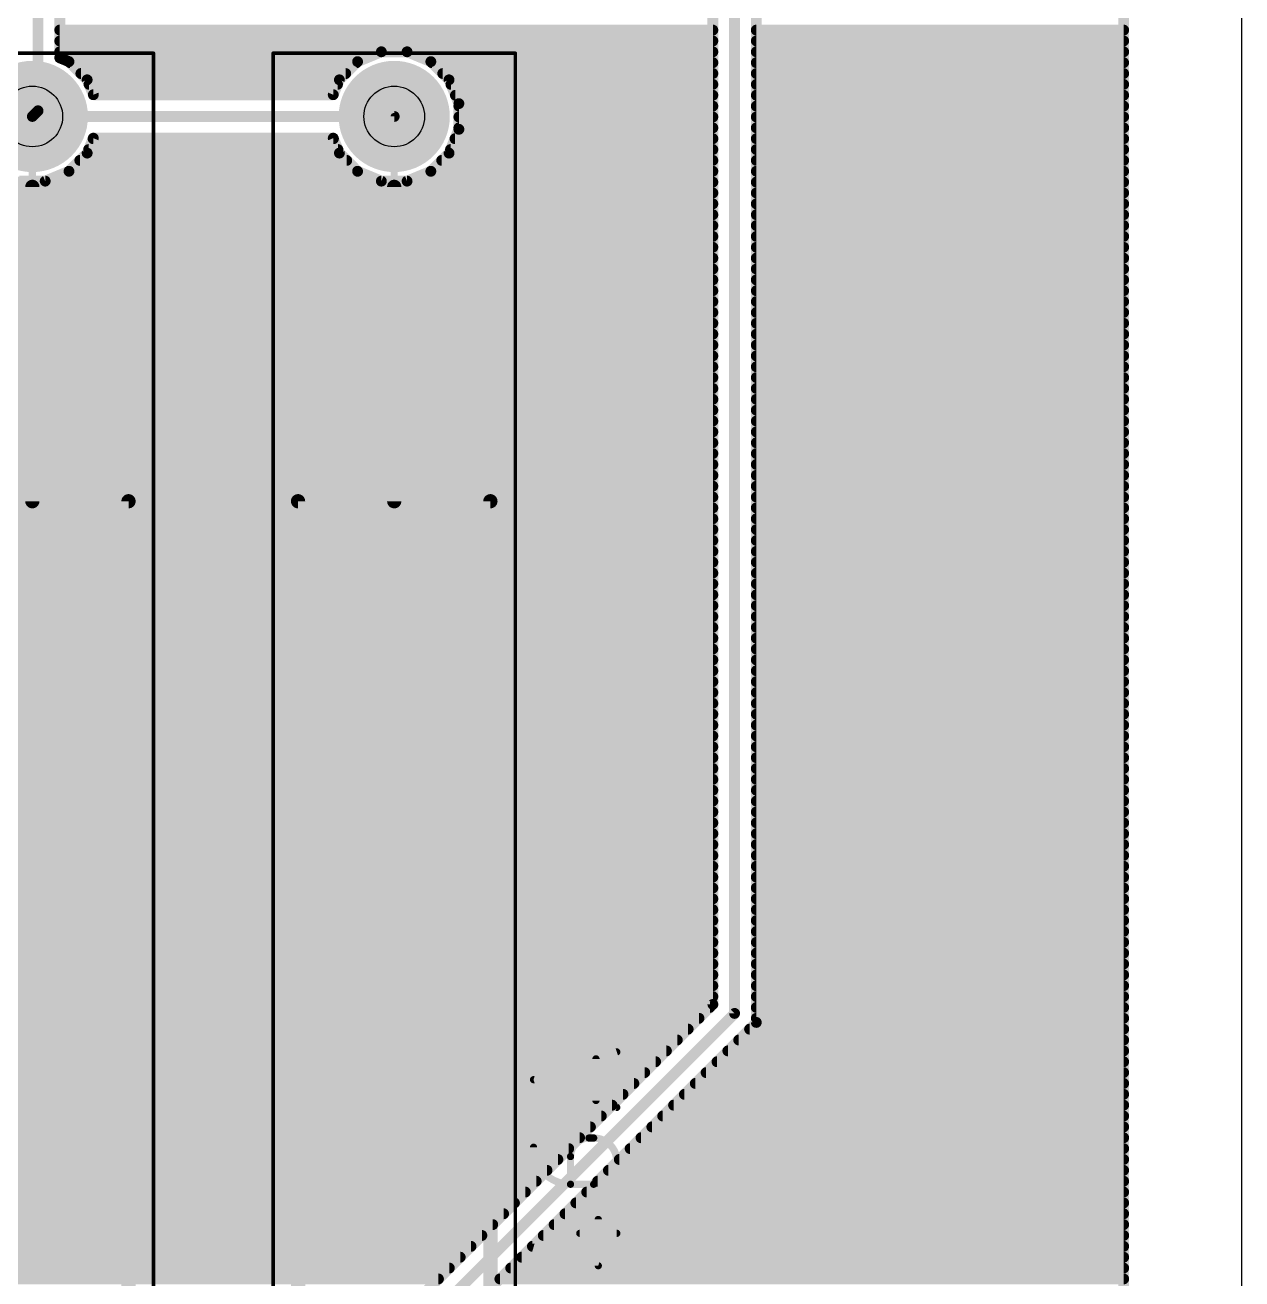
# Model space of a CAD drawing. Extents: x 0 to 28.9, y 0 to 57.1.
# Drawn here: x 11.8 to 28.88, y 17.53 to 35.12 of the extents above; entities that cross this region are included whole.
import ezdxf

# ---------------------------------------------------------------- set-up
doc = ezdxf.new("R2010")
doc.units = 0
for name, color, linetype in [('16', 132, 'CONTINUOUS'), ('17', 110, 'CONTINUOUS'), ('20', 31, 'CONTINUOUS'), ('21', 253, 'CONTINUOUS'), ('27', 253, 'CONTINUOUS'), ('29', 253, 'CONTINUOUS'), ('30', 253, 'CONTINUOUS'), ('44', 253, 'CONTINUOUS'), ('51', 253, 'CONTINUOUS')]:
    doc.layers.add(name, color=color, linetype=linetype)

# ---------------------------------------------------------------- blocks, each defined once
blk = doc.blocks.new('ROUNDP')
at = {"const_width": 0.5}
blk.add_lwpolyline([(0, -0.25, 1), (0, 0.25, 1), (0, -0.25)], format="xyb", dxfattribs=at)

msp = doc.modelspace()

# ---------------------------------------------------------------- linework, layer by layer
at = {"layer": '16', "const_width": 0.1524}
for points in [[(27.22, 55.8566), (27.22, 1.324)], [(11.98, 49.53), (11.98, 33.92)], [(12.2848, 34.663), (12.2848, 48.1099)], [(22.0628, 21.1257), (22.0628, 38.3403)], [(21.758, 38.214), (21.758, 21.252)], [(21.4532, 38.0877), (21.4532, 21.3783)], [(12.2848, 35.052), (21.4532, 35.052)], [(22.0628, 35.052), (27.22, 35.052)], [(12.2848, 34.8996), (21.4532, 34.8996)], [(22.0628, 34.8996), (27.22, 34.8996)], [(12.2848, 34.7472), (16.7985, 34.7472)], [(12.4141, 34.6094), (12.2848, 34.663)], [(12.6694, 34.3541), (12.4141, 34.6094)], [(12.4287, 34.5948), (16.4513, 34.5948)], [(16.4659, 34.6094), (16.2106, 34.3541)], [(16.7995, 34.7476), (16.4659, 34.6094)], [(17.1605, 34.7476), (16.7995, 34.7476)], [(17.4941, 34.6094), (17.1605, 34.7476)], [(17.1615, 34.7472), (21.4532, 34.7472)], [(17.7494, 34.3541), (17.4941, 34.6094)], [(17.5087, 34.5948), (21.4532, 34.5948)], [(22.0628, 34.7472), (27.22, 34.7472)], [(22.0628, 34.5948), (27.22, 34.5948)], [(12.5811, 34.4424), (16.2989, 34.4424)], [(17.6611, 34.4424), (21.4532, 34.4424)], [(22.0628, 34.4424), (27.22, 34.4424)], [(12.7561, 34.1448), (12.6694, 34.3541)], [(12.696, 34.29), (16.184, 34.29)], [(16.2106, 34.3541), (16.1239, 34.1448)], [(17.8876, 34.0205), (17.7494, 34.3541)], [(17.776, 34.29), (21.4532, 34.29)], [(22.0628, 34.29), (27.22, 34.29)], [(16.1239, 34.1448), (12.7561, 34.1448)], [(17.8391, 34.1376), (21.4532, 34.1376)], [(22.0628, 34.1376), (27.22, 34.1376)], [(11.98, 33.92), (11.9, 33.84)], [(17.8876, 33.6595), (17.8876, 34.0205)], [(17.8876, 33.9852), (21.4532, 33.9852)], [(22.0628, 33.9852), (27.22, 33.9852)], [(11.9, 33.84), (16.98, 33.84)], [(17.8876, 33.8328), (21.4532, 33.8328)], [(22.0628, 33.8328), (27.22, 33.8328)], [(12.6694, 33.3259), (12.7561, 33.5352)], [(12.7561, 33.5352), (16.1239, 33.5352)], [(16.1239, 33.5352), (16.2106, 33.3259)], [(17.7494, 33.3259), (17.8876, 33.6595)], [(17.8876, 33.6804), (21.4532, 33.6804)], [(22.0628, 33.6804), (27.22, 33.6804)], [(12.69, 33.3756), (16.19, 33.3756)], [(12.7531, 33.528), (16.1269, 33.528)], [(17.77, 33.3756), (21.4532, 33.3756)], [(17.8331, 33.528), (21.4532, 33.528)], [(22.0628, 33.528), (27.22, 33.528)], [(22.0628, 33.3756), (27.22, 33.3756)], [(12.4141, 33.0706), (12.6694, 33.3259)], [(12.5667, 33.2232), (16.3133, 33.2232)], [(16.2106, 33.3259), (16.4659, 33.0706)], [(17.4941, 33.0706), (17.7494, 33.3259)], [(17.6467, 33.2232), (21.4532, 33.2232)], [(22.0628, 33.2232), (27.22, 33.2232)], [(12.0805, 32.9324), (12.4141, 33.0706)], [(12.4143, 33.0708), (16.4657, 33.0708)], [(16.4659, 33.0706), (16.7995, 32.9324)], [(17.1605, 32.9324), (17.4941, 33.0706)], [(17.4943, 33.0708), (21.4532, 33.0708)], [(22.0628, 33.0708), (27.22, 33.0708)], [(8.89, 32.9184), (21.4532, 32.9184)], [(11.7195, 32.9324), (12.0805, 32.9324)], [(16.7995, 32.9324), (17.1605, 32.9324)], [(22.0628, 32.9184), (27.22, 32.9184)], [(8.7663, 32.766), (21.4532, 32.766)], [(22.0628, 32.766), (27.22, 32.766)], [(8.842, 32.6136), (21.4532, 32.6136)], [(22.0628, 32.6136), (27.22, 32.6136)], [(8.89, 32.4612), (21.4532, 32.4612)], [(8.89, 32.3088), (21.4532, 32.3088)], [(22.0628, 32.4612), (27.22, 32.4612)], [(22.0628, 32.3088), (27.22, 32.3088)], [(8.89, 32.1564), (21.4532, 32.1564)], [(22.0628, 32.1564), (27.22, 32.1564)], [(8.8533, 32.004), (21.4532, 32.004)], [(22.0628, 32.004), (27.22, 32.004)], [(1.27, 31.8516), (21.4532, 31.8516)], [(22.0628, 31.8516), (27.22, 31.8516)], [(1.27, 31.6992), (21.4532, 31.6992)], [(22.0628, 31.6992), (27.22, 31.6992)], [(1.27, 31.5468), (21.4532, 31.5468)], [(22.0628, 31.5468), (27.22, 31.5468)], [(1.27, 31.3944), (21.4532, 31.3944)], [(22.0628, 31.3944), (27.22, 31.3944)], [(1.27, 31.242), (21.4532, 31.242)], [(1.27, 31.0896), (21.4532, 31.0896)], [(22.0628, 31.242), (27.22, 31.242)], [(22.0628, 31.0896), (27.22, 31.0896)], [(1.27, 30.9372), (21.4532, 30.9372)], [(22.0628, 30.9372), (27.22, 30.9372)], [(1.27, 30.7848), (21.4532, 30.7848)], [(22.0628, 30.7848), (27.22, 30.7848)], [(1.27, 30.6324), (21.4532, 30.6324)], [(22.0628, 30.6324), (27.22, 30.6324)], [(1.27, 30.48), (21.4532, 30.48)], [(22.0628, 30.48), (27.22, 30.48)], [(1.27, 30.3276), (21.4532, 30.3276)], [(22.0628, 30.3276), (27.22, 30.3276)], [(1.27, 30.1752), (21.4532, 30.1752)], [(1.27, 30.0228), (21.4532, 30.0228)], [(22.0628, 30.1752), (27.22, 30.1752)], [(22.0628, 30.0228), (27.22, 30.0228)], [(1.27, 29.8704), (21.4532, 29.8704)], [(22.0628, 29.8704), (27.22, 29.8704)], [(1.27, 29.718), (21.4532, 29.718)], [(22.0628, 29.718), (27.22, 29.718)], [(1.27, 29.5656), (21.4532, 29.5656)], [(22.0628, 29.5656), (27.22, 29.5656)], [(1.27, 29.4132), (21.4532, 29.4132)], [(22.0628, 29.4132), (27.22, 29.4132)], [(1.27, 29.2608), (21.4532, 29.2608)], [(22.0628, 29.2608), (27.22, 29.2608)], [(1.27, 29.1084), (21.4532, 29.1084)], [(22.0628, 29.1084), (27.22, 29.1084)], [(1.27, 28.956), (21.4532, 28.956)], [(1.27, 28.8036), (21.4532, 28.8036)], [(22.0628, 28.956), (27.22, 28.956)], [(22.0628, 28.8036), (27.22, 28.8036)], [(1.27, 28.6512), (21.4532, 28.6512)], [(22.0628, 28.6512), (27.22, 28.6512)], [(1.27, 28.4988), (21.4532, 28.4988)], [(22.0628, 28.4988), (27.22, 28.4988)], [(1.27, 28.3464), (21.4532, 28.3464)], [(22.0628, 28.3464), (27.22, 28.3464)], [(1.27, 28.194), (21.4532, 28.194)], [(22.0628, 28.194), (27.22, 28.194)], [(1.27, 28.0416), (21.4532, 28.0416)], [(22.0628, 28.0416), (27.22, 28.0416)], [(1.27, 27.8892), (21.4532, 27.8892)], [(1.27, 27.7368), (21.4532, 27.7368)], [(22.0628, 27.8892), (27.22, 27.8892)], [(22.0628, 27.7368), (27.22, 27.7368)], [(1.27, 27.5844), (21.4532, 27.5844)], [(22.0628, 27.5844), (27.22, 27.5844)], [(1.27, 27.432), (21.4532, 27.432)], [(22.0628, 27.432), (27.22, 27.432)], [(1.27, 27.2796), (21.4532, 27.2796)], [(22.0628, 27.2796), (27.22, 27.2796)], [(1.27, 27.1272), (21.4532, 27.1272)], [(22.0628, 27.1272), (27.22, 27.1272)], [(1.27, 26.9748), (21.4532, 26.9748)], [(22.0628, 26.9748), (27.22, 26.9748)], [(1.27, 26.8224), (21.4532, 26.8224)], [(22.0628, 26.8224), (27.22, 26.8224)], [(1.27, 26.67), (21.4532, 26.67)], [(1.27, 26.5176), (21.4532, 26.5176)], [(22.0628, 26.67), (27.22, 26.67)], [(22.0628, 26.5176), (27.22, 26.5176)], [(1.27, 26.3652), (21.4532, 26.3652)], [(22.0628, 26.3652), (27.22, 26.3652)], [(1.27, 26.2128), (21.4532, 26.2128)], [(22.0628, 26.2128), (27.22, 26.2128)], [(1.27, 26.0604), (21.4532, 26.0604)], [(22.0628, 26.0604), (27.22, 26.0604)], [(1.27, 25.908), (21.4532, 25.908)], [(22.0628, 25.908), (27.22, 25.908)], [(1.27, 25.7556), (21.4532, 25.7556)], [(22.0628, 25.7556), (27.22, 25.7556)], [(1.27, 25.6032), (21.4532, 25.6032)], [(1.27, 25.4508), (21.4532, 25.4508)], [(22.0628, 25.6032), (27.22, 25.6032)], [(22.0628, 25.4508), (27.22, 25.4508)], [(1.27, 25.2984), (21.4532, 25.2984)], [(22.0628, 25.2984), (27.22, 25.2984)], [(1.27, 25.146), (21.4532, 25.146)], [(22.0628, 25.146), (27.22, 25.146)], [(1.27, 24.9936), (21.4532, 24.9936)], [(22.0628, 24.9936), (27.22, 24.9936)], [(1.27, 24.8412), (21.4532, 24.8412)], [(22.0628, 24.8412), (27.22, 24.8412)], [(1.27, 24.6888), (21.4532, 24.6888)], [(22.0628, 24.6888), (27.22, 24.6888)], [(1.27, 24.5364), (21.4532, 24.5364)], [(1.27, 24.384), (21.4532, 24.384)], [(22.0628, 24.5364), (27.22, 24.5364)], [(22.0628, 24.384), (27.22, 24.384)], [(1.27, 24.2316), (21.4532, 24.2316)], [(22.0628, 24.2316), (27.22, 24.2316)], [(1.27, 24.0792), (21.4532, 24.0792)], [(22.0628, 24.0792), (27.22, 24.0792)], [(1.27, 23.9268), (21.4532, 23.9268)], [(22.0628, 23.9268), (27.22, 23.9268)], [(1.27, 23.7744), (21.4532, 23.7744)], [(22.0628, 23.7744), (27.22, 23.7744)], [(1.27, 23.622), (21.4532, 23.622)], [(22.0628, 23.622), (27.22, 23.622)], [(1.27, 23.4696), (21.4532, 23.4696)], [(22.0628, 23.4696), (27.22, 23.4696)], [(1.27, 23.3172), (21.4532, 23.3172)], [(1.27, 23.1648), (21.4532, 23.1648)], [(22.0628, 23.3172), (27.22, 23.3172)], [(22.0628, 23.1648), (27.22, 23.1648)], [(1.27, 23.0124), (21.4532, 23.0124)], [(22.0628, 23.0124), (27.22, 23.0124)], [(1.27, 22.86), (21.4532, 22.86)], [(22.0628, 22.86), (27.22, 22.86)], [(1.27, 22.7076), (21.4532, 22.7076)], [(22.0628, 22.7076), (27.22, 22.7076)], [(1.27, 22.5552), (21.4532, 22.5552)], [(22.0628, 22.5552), (27.22, 22.5552)], [(1.27, 22.4028), (21.4532, 22.4028)], [(22.0628, 22.4028), (27.22, 22.4028)], [(1.27, 22.2504), (21.4532, 22.2504)], [(1.27, 22.098), (21.4532, 22.098)], [(22.0628, 22.2504), (27.22, 22.2504)], [(22.0628, 22.098), (27.22, 22.098)], [(1.27, 21.9456), (21.4532, 21.9456)], [(22.0628, 21.9456), (27.22, 21.9456)], [(1.27, 21.7932), (21.4532, 21.7932)], [(22.0628, 21.7932), (27.22, 21.7932)], [(1.27, 21.6408), (21.4532, 21.6408)], [(22.0628, 21.6408), (27.22, 21.6408)], [(1.27, 21.4884), (21.4532, 21.4884)], [(22.0628, 21.4884), (27.22, 21.4884)], [(1.27, 21.336), (21.4109, 21.336)], [(21.4532, 21.3783), (14.4597, 14.3848)], [(21.758, 21.252), (14.586, 14.08)], [(22.0628, 21.336), (27.22, 21.336)], [(1.27, 21.1836), (21.2585, 21.1836)], [(14.8908, 13.9537), (22.0628, 21.1257)], [(22.0628, 21.1836), (27.22, 21.1836)], [(1.27, 21.0312), (21.1061, 21.0312)], [(1.27, 20.8788), (20.9537, 20.8788)], [(21.8159, 20.8788), (27.22, 20.8788)], [(21.9683, 21.0312), (27.22, 21.0312)], [(1.27, 20.7264), (20.8013, 20.7264)], [(21.6635, 20.7264), (27.22, 20.7264)], [(1.27, 20.574), (20.6489, 20.574)], [(21.5111, 20.574), (27.22, 20.574)], [(1.27, 20.4216), (20.4966, 20.4216)], [(21.3587, 20.4216), (27.22, 20.4216)], [(1.27, 20.2692), (20.3442, 20.2692)], [(21.2063, 20.2692), (27.22, 20.2692)], [(1.27, 20.1168), (20.1918, 20.1168)], [(21.0539, 20.1168), (27.22, 20.1168)], [(1.27, 19.9644), (20.0394, 19.9644)], [(1.27, 19.812), (19.887, 19.812)], [(20.7491, 19.812), (27.22, 19.812)], [(20.9015, 19.9644), (27.22, 19.9644)], [(1.27, 19.6596), (19.7346, 19.6596)], [(20.5967, 19.6596), (27.22, 19.6596)], [(1.27, 19.5072), (19.5822, 19.5072)], [(20.4443, 19.5072), (27.22, 19.5072)], [(1.27, 19.3548), (19.4298, 19.3548)], [(20.2919, 19.3548), (27.22, 19.3548)], [(1.27, 19.2024), (19.2774, 19.2024)], [(20.1395, 19.2024), (27.22, 19.2024)], [(1.27, 19.05), (19.125, 19.05)], [(19.987, 19.05), (27.22, 19.05)], [(1.27, 18.8976), (18.9726, 18.8976)], [(19.8346, 18.8976), (27.22, 18.8976)], [(1.27, 18.7452), (18.8202, 18.7452)], [(1.27, 18.5928), (18.6678, 18.5928)], [(19.5298, 18.5928), (27.22, 18.5928)], [(19.6822, 18.7452), (27.22, 18.7452)], [(1.27, 18.4404), (18.5154, 18.4404)], [(19.3774, 18.4404), (27.22, 18.4404)], [(1.27, 18.288), (18.363, 18.288)], [(19.225, 18.288), (27.22, 18.288)], [(1.27, 18.1356), (18.2106, 18.1356)], [(19.0726, 18.1356), (27.22, 18.1356)], [(1.27, 17.9832), (18.0582, 17.9832)], [(18.9202, 17.9832), (27.22, 17.9832)], [(1.27, 17.8308), (17.9058, 17.8308)], [(18.7678, 17.8308), (27.22, 17.8308)], [(1.27, 17.6784), (17.7534, 17.6784)], [(1.27, 17.526), (17.601, 17.526)], [(18.4631, 17.526), (27.22, 17.526)], [(18.6154, 17.6784), (27.22, 17.6784)]]:
    msp.add_lwpolyline(points, dxfattribs=at)
at = {"layer": '16', "const_width": 0.0762}
for points in [[(12.2848, 35.0901, 1), (12.2848, 35.0139)], [(21.4532, 35.0139, 1), (21.4532, 35.0901)], [(22.0628, 35.0901, 1), (22.0628, 35.0139)], [(27.22, 35.0139, 1), (27.22, 35.0901)], [(12.2848, 34.9377, 1), (12.2848, 34.8615)], [(21.4532, 34.8615, 1), (21.4532, 34.9377)], [(22.0628, 34.9377, 1), (22.0628, 34.8615)], [(27.22, 34.8615, 1), (27.22, 34.9377)], [(12.2848, 34.7853, 1), (12.2848, 34.7091)], [(12.2994, 34.6982, 1), (12.2702, 34.6278)], [(12.2467, 34.663, 1), (12.3229, 34.663)], [(12.4411, 34.6364, 1), (12.3872, 34.5825)], [(12.4287, 34.6329, 1), (12.4287, 34.5567)], [(12.3995, 34.5742, 1), (12.4287, 34.6446)], [(16.4513, 34.6446, 1), (16.4805, 34.5742)], [(16.4928, 34.5825, 1), (16.4389, 34.6364)], [(16.4513, 34.5567, 1), (16.4513, 34.6329)], [(16.7995, 34.7857, 1), (16.7995, 34.7095)], [(16.814, 34.7124, 1), (16.7849, 34.7828)], [(16.7985, 34.7091, 1), (16.7985, 34.7853)], [(17.1751, 34.7828, 1), (17.146, 34.7124)], [(17.1615, 34.7853, 1), (17.1615, 34.7091)], [(17.1605, 34.7095, 1), (17.1605, 34.7857)], [(17.5211, 34.6364, 1), (17.4672, 34.5825)], [(17.5087, 34.6329, 1), (17.5087, 34.5567)], [(17.4795, 34.5742, 1), (17.5087, 34.6446)], [(21.4532, 34.7091, 1), (21.4532, 34.7853)], [(21.4532, 34.5567, 1), (21.4532, 34.6329)], [(22.0628, 34.7853, 1), (22.0628, 34.7091)], [(22.0628, 34.6329, 1), (22.0628, 34.5567)], [(27.22, 34.7091, 1), (27.22, 34.7853)], [(27.22, 34.5567, 1), (27.22, 34.6329)], [(12.5811, 34.4805, 1), (12.5811, 34.4043)], [(16.2989, 34.4043, 1), (16.2989, 34.4805)], [(17.6611, 34.4805, 1), (17.6611, 34.4043)], [(21.4532, 34.4043, 1), (21.4532, 34.4805)], [(22.0628, 34.4805, 1), (22.0628, 34.4043)], [(27.22, 34.4043, 1), (27.22, 34.4805)], [(12.7046, 34.3687, 1), (12.6342, 34.3395)], [(12.6425, 34.3272, 1), (12.6964, 34.3811)], [(12.696, 34.3281, 1), (12.696, 34.2519)], [(16.1836, 34.3811, 1), (16.2375, 34.3272)], [(16.2458, 34.3395, 1), (16.1754, 34.3687)], [(16.184, 34.2519, 1), (16.184, 34.3281)], [(17.7846, 34.3687, 1), (17.7142, 34.3395)], [(17.7225, 34.3272, 1), (17.7764, 34.3811)], [(17.776, 34.3281, 1), (17.776, 34.2519)], [(21.4532, 34.2519, 1), (21.4532, 34.3281)], [(22.0628, 34.3281, 1), (22.0628, 34.2519)], [(27.22, 34.2519, 1), (27.22, 34.3281)], [(12.7561, 34.1829, 1), (12.7561, 34.1067)], [(12.7209, 34.1302, 1), (12.7913, 34.1594)], [(16.0887, 34.1594, 1), (16.1591, 34.1302)], [(16.1239, 34.1067, 1), (16.1239, 34.1829)], [(17.8391, 34.1757, 1), (17.8391, 34.0995)], [(21.4532, 34.0995, 1), (21.4532, 34.1757)], [(22.0628, 34.1757, 1), (22.0628, 34.0995)], [(27.22, 34.0995, 1), (27.22, 34.1757)], [(12.0069, 33.8931, 1), (11.9531, 33.9469)], [(17.9257, 34.0205, 1), (17.8495, 34.0205)], [(17.8876, 34.0233, 1), (17.8876, 33.9471)], [(17.8524, 34.006, 1), (17.9228, 34.0351)], [(21.4532, 33.9471, 1), (21.4532, 34.0233)], [(22.0628, 34.0233, 1), (22.0628, 33.9471)], [(27.22, 33.9471, 1), (27.22, 34.0233)], [(11.9, 33.8781, 1), (11.9, 33.8019)], [(11.8731, 33.8669, 1), (11.9269, 33.8131)], [(11.9419, 33.92, 1), (12.0181, 33.92)], [(16.98, 33.8019, 1), (16.98, 33.8781)], [(17.8876, 33.8709, 1), (17.8876, 33.7947)], [(21.4532, 33.7947, 1), (21.4532, 33.8709)], [(22.0628, 33.8709, 1), (22.0628, 33.7947)], [(27.22, 33.7947, 1), (27.22, 33.8709)], [(12.7561, 33.5733, 1), (12.7561, 33.4971)], [(12.7913, 33.5206, 1), (12.7209, 33.5498)], [(16.1591, 33.5498, 1), (16.0887, 33.5206)], [(16.1239, 33.4971, 1), (16.1239, 33.5733)], [(17.8876, 33.7185, 1), (17.8876, 33.6423)], [(17.8495, 33.6595, 1), (17.9257, 33.6595)], [(17.9228, 33.6449, 1), (17.8524, 33.674)], [(21.4532, 33.6423, 1), (21.4532, 33.7185)], [(22.0628, 33.7185, 1), (22.0628, 33.6423)], [(27.22, 33.6423, 1), (27.22, 33.7185)], [(12.69, 33.4137, 1), (12.69, 33.3375)], [(12.7531, 33.5661, 1), (12.7531, 33.4899)], [(16.1269, 33.4899, 1), (16.1269, 33.5661)], [(16.19, 33.3375, 1), (16.19, 33.4137)], [(17.77, 33.4137, 1), (17.77, 33.3375)], [(17.8331, 33.5661, 1), (17.8331, 33.4899)], [(21.4532, 33.4899, 1), (21.4532, 33.5661)], [(21.4532, 33.3375, 1), (21.4532, 33.4137)], [(22.0628, 33.5661, 1), (22.0628, 33.4899)], [(22.0628, 33.4137, 1), (22.0628, 33.3375)], [(27.22, 33.4899, 1), (27.22, 33.5661)], [(27.22, 33.3375, 1), (27.22, 33.4137)], [(12.5667, 33.2613, 1), (12.5667, 33.1851)], [(12.6342, 33.3405, 1), (12.7046, 33.3113)], [(12.6964, 33.2989, 1), (12.6425, 33.3528)], [(16.2375, 33.3528, 1), (16.1836, 33.2989)], [(16.1754, 33.3113, 1), (16.2458, 33.3405)], [(16.3133, 33.1851, 1), (16.3133, 33.2613)], [(17.6467, 33.2613, 1), (17.6467, 33.1851)], [(17.7142, 33.3405, 1), (17.7846, 33.3113)], [(17.7764, 33.2989, 1), (17.7225, 33.3528)], [(21.4532, 33.1851, 1), (21.4532, 33.2613)], [(22.0628, 33.2613, 1), (22.0628, 33.1851)], [(27.22, 33.1851, 1), (27.22, 33.2613)], [(12.3872, 33.0975, 1), (12.4411, 33.0436)], [(12.4143, 33.1089, 1), (12.4143, 33.0327)], [(12.4287, 33.0354, 1), (12.3995, 33.1058)], [(16.4805, 33.1058, 1), (16.4513, 33.0354)], [(16.4389, 33.0436, 1), (16.4928, 33.0975)], [(16.4657, 33.0327, 1), (16.4657, 33.1089)], [(17.4672, 33.0975, 1), (17.5211, 33.0436)], [(17.4943, 33.1089, 1), (17.4943, 33.0327)], [(17.5087, 33.0354, 1), (17.4795, 33.1058)], [(21.4532, 33.0327, 1), (21.4532, 33.1089)], [(22.0628, 33.1089, 1), (22.0628, 33.0327)], [(27.22, 33.0327, 1), (27.22, 33.1089)], [(12.066, 32.9676, 1), (12.0951, 32.8972)], [(12.0805, 32.8943, 1), (12.0805, 32.9705)], [(16.7995, 32.9705, 1), (16.7995, 32.8943)], [(16.7849, 32.8972, 1), (16.814, 32.9676)], [(17.146, 32.9676, 1), (17.1751, 32.8972)], [(17.1605, 32.8943, 1), (17.1605, 32.9705)], [(21.4532, 32.8803, 1), (21.4532, 32.9565)], [(22.0628, 32.9565, 1), (22.0628, 32.8803)], [(27.22, 32.8803, 1), (27.22, 32.9565)], [(21.4532, 32.7279, 1), (21.4532, 32.8041)], [(22.0628, 32.8041, 1), (22.0628, 32.7279)], [(27.22, 32.7279, 1), (27.22, 32.8041)], [(21.4532, 32.5755, 1), (21.4532, 32.6517)], [(22.0628, 32.6517, 1), (22.0628, 32.5755)], [(27.22, 32.5755, 1), (27.22, 32.6517)], [(21.4532, 32.4231, 1), (21.4532, 32.4993)], [(21.4532, 32.2707, 1), (21.4532, 32.3469)], [(22.0628, 32.4993, 1), (22.0628, 32.4231)], [(22.0628, 32.3469, 1), (22.0628, 32.2707)], [(27.22, 32.4231, 1), (27.22, 32.4993)], [(27.22, 32.2707, 1), (27.22, 32.3469)], [(21.4532, 32.1183, 1), (21.4532, 32.1945)], [(22.0628, 32.1945, 1), (22.0628, 32.1183)], [(27.22, 32.1183, 1), (27.22, 32.1945)], [(21.4532, 31.9659, 1), (21.4532, 32.0421)], [(22.0628, 32.0421, 1), (22.0628, 31.9659)], [(27.22, 31.9659, 1), (27.22, 32.0421)], [(21.4532, 31.8135, 1), (21.4532, 31.8897)], [(22.0628, 31.8897, 1), (22.0628, 31.8135)], [(27.22, 31.8135, 1), (27.22, 31.8897)], [(21.4532, 31.6611, 1), (21.4532, 31.7373)], [(22.0628, 31.7373, 1), (22.0628, 31.6611)], [(27.22, 31.6611, 1), (27.22, 31.7373)], [(21.4532, 31.5087, 1), (21.4532, 31.5849)], [(22.0628, 31.5849, 1), (22.0628, 31.5087)], [(27.22, 31.5087, 1), (27.22, 31.5849)], [(21.4532, 31.3563, 1), (21.4532, 31.4325)], [(22.0628, 31.4325, 1), (22.0628, 31.3563)], [(27.22, 31.3563, 1), (27.22, 31.4325)], [(21.4532, 31.2039, 1), (21.4532, 31.2801)], [(21.4532, 31.0515, 1), (21.4532, 31.1277)], [(22.0628, 31.2801, 1), (22.0628, 31.2039)], [(22.0628, 31.1277, 1), (22.0628, 31.0515)], [(27.22, 31.2039, 1), (27.22, 31.2801)], [(27.22, 31.0515, 1), (27.22, 31.1277)], [(21.4532, 30.8991, 1), (21.4532, 30.9753)], [(22.0628, 30.9753, 1), (22.0628, 30.8991)], [(27.22, 30.8991, 1), (27.22, 30.9753)], [(21.4532, 30.7467, 1), (21.4532, 30.8229)], [(22.0628, 30.8229, 1), (22.0628, 30.7467)], [(27.22, 30.7467, 1), (27.22, 30.8229)], [(21.4532, 30.5943, 1), (21.4532, 30.6705)], [(22.0628, 30.6705, 1), (22.0628, 30.5943)], [(27.22, 30.5943, 1), (27.22, 30.6705)], [(21.4532, 30.4419, 1), (21.4532, 30.5181)], [(22.0628, 30.5181, 1), (22.0628, 30.4419)], [(27.22, 30.4419, 1), (27.22, 30.5181)], [(21.4532, 30.2895, 1), (21.4532, 30.3657)], [(22.0628, 30.3657, 1), (22.0628, 30.2895)], [(27.22, 30.2895, 1), (27.22, 30.3657)], [(21.4532, 30.1371, 1), (21.4532, 30.2133)], [(21.4532, 29.9847, 1), (21.4532, 30.0609)], [(22.0628, 30.2133, 1), (22.0628, 30.1371)], [(22.0628, 30.0609, 1), (22.0628, 29.9847)], [(27.22, 30.1371, 1), (27.22, 30.2133)], [(27.22, 29.9847, 1), (27.22, 30.0609)], [(21.4532, 29.8323, 1), (21.4532, 29.9085)], [(22.0628, 29.9085, 1), (22.0628, 29.8323)], [(27.22, 29.8323, 1), (27.22, 29.9085)], [(21.4532, 29.6799, 1), (21.4532, 29.7561)], [(22.0628, 29.7561, 1), (22.0628, 29.6799)], [(27.22, 29.6799, 1), (27.22, 29.7561)], [(21.4532, 29.5275, 1), (21.4532, 29.6037)], [(22.0628, 29.6037, 1), (22.0628, 29.5275)], [(27.22, 29.5275, 1), (27.22, 29.6037)], [(21.4532, 29.3751, 1), (21.4532, 29.4513)], [(22.0628, 29.4513, 1), (22.0628, 29.3751)], [(27.22, 29.3751, 1), (27.22, 29.4513)], [(21.4532, 29.2227, 1), (21.4532, 29.2989)], [(22.0628, 29.2989, 1), (22.0628, 29.2227)], [(27.22, 29.2227, 1), (27.22, 29.2989)], [(21.4532, 29.0703, 1), (21.4532, 29.1465)], [(22.0628, 29.1465, 1), (22.0628, 29.0703)], [(27.22, 29.0703, 1), (27.22, 29.1465)], [(21.4532, 28.9179, 1), (21.4532, 28.9941)], [(21.4532, 28.7655, 1), (21.4532, 28.8417)], [(22.0628, 28.9941, 1), (22.0628, 28.9179)], [(22.0628, 28.8417, 1), (22.0628, 28.7655)], [(27.22, 28.9179, 1), (27.22, 28.9941)], [(27.22, 28.7655, 1), (27.22, 28.8417)], [(21.4532, 28.6131, 1), (21.4532, 28.6893)], [(22.0628, 28.6893, 1), (22.0628, 28.6131)], [(27.22, 28.6131, 1), (27.22, 28.6893)], [(21.4532, 28.4607, 1), (21.4532, 28.5369)], [(22.0628, 28.5369, 1), (22.0628, 28.4607)], [(27.22, 28.4607, 1), (27.22, 28.5369)], [(21.4532, 28.3083, 1), (21.4532, 28.3845)], [(22.0628, 28.3845, 1), (22.0628, 28.3083)], [(27.22, 28.3083, 1), (27.22, 28.3845)], [(21.4532, 28.1559, 1), (21.4532, 28.2321)], [(22.0628, 28.2321, 1), (22.0628, 28.1559)], [(27.22, 28.1559, 1), (27.22, 28.2321)], [(21.4532, 28.0035, 1), (21.4532, 28.0797)], [(22.0628, 28.0797, 1), (22.0628, 28.0035)], [(27.22, 28.0035, 1), (27.22, 28.0797)], [(21.4532, 27.8511, 1), (21.4532, 27.9273)], [(21.4532, 27.6987, 1), (21.4532, 27.7749)], [(22.0628, 27.9273, 1), (22.0628, 27.8511)], [(22.0628, 27.7749, 1), (22.0628, 27.6987)], [(27.22, 27.8511, 1), (27.22, 27.9273)], [(27.22, 27.6987, 1), (27.22, 27.7749)], [(21.4532, 27.5463, 1), (21.4532, 27.6225)], [(22.0628, 27.6225, 1), (22.0628, 27.5463)], [(27.22, 27.5463, 1), (27.22, 27.6225)], [(21.4532, 27.3939, 1), (21.4532, 27.4701)], [(22.0628, 27.4701, 1), (22.0628, 27.3939)], [(27.22, 27.3939, 1), (27.22, 27.4701)], [(21.4532, 27.2415, 1), (21.4532, 27.3177)], [(22.0628, 27.3177, 1), (22.0628, 27.2415)], [(27.22, 27.2415, 1), (27.22, 27.3177)], [(21.4532, 27.0891, 1), (21.4532, 27.1653)], [(22.0628, 27.1653, 1), (22.0628, 27.0891)], [(27.22, 27.0891, 1), (27.22, 27.1653)], [(21.4532, 26.9367, 1), (21.4532, 27.0129)], [(22.0628, 27.0129, 1), (22.0628, 26.9367)], [(27.22, 26.9367, 1), (27.22, 27.0129)], [(21.4532, 26.7843, 1), (21.4532, 26.8605)], [(22.0628, 26.8605, 1), (22.0628, 26.7843)], [(27.22, 26.7843, 1), (27.22, 26.8605)], [(21.4532, 26.6319, 1), (21.4532, 26.7081)], [(21.4532, 26.4795, 1), (21.4532, 26.5557)], [(22.0628, 26.7081, 1), (22.0628, 26.6319)], [(22.0628, 26.5557, 1), (22.0628, 26.4795)], [(27.22, 26.6319, 1), (27.22, 26.7081)], [(27.22, 26.4795, 1), (27.22, 26.5557)], [(21.4532, 26.3271, 1), (21.4532, 26.4033)], [(22.0628, 26.4033, 1), (22.0628, 26.3271)], [(27.22, 26.3271, 1), (27.22, 26.4033)], [(21.4532, 26.1747, 1), (21.4532, 26.2509)], [(22.0628, 26.2509, 1), (22.0628, 26.1747)], [(27.22, 26.1747, 1), (27.22, 26.2509)], [(21.4532, 26.0223, 1), (21.4532, 26.0985)], [(22.0628, 26.0985, 1), (22.0628, 26.0223)], [(27.22, 26.0223, 1), (27.22, 26.0985)], [(21.4532, 25.8699, 1), (21.4532, 25.9461)], [(22.0628, 25.9461, 1), (22.0628, 25.8699)], [(27.22, 25.8699, 1), (27.22, 25.9461)], [(21.4532, 25.7175, 1), (21.4532, 25.7937)], [(22.0628, 25.7937, 1), (22.0628, 25.7175)], [(27.22, 25.7175, 1), (27.22, 25.7937)], [(21.4532, 25.5651, 1), (21.4532, 25.6413)], [(21.4532, 25.4127, 1), (21.4532, 25.4889)], [(22.0628, 25.6413, 1), (22.0628, 25.5651)], [(22.0628, 25.4889, 1), (22.0628, 25.4127)], [(27.22, 25.5651, 1), (27.22, 25.6413)], [(27.22, 25.4127, 1), (27.22, 25.4889)], [(21.4532, 25.2603, 1), (21.4532, 25.3365)], [(22.0628, 25.3365, 1), (22.0628, 25.2603)], [(27.22, 25.2603, 1), (27.22, 25.3365)], [(21.4532, 25.1079, 1), (21.4532, 25.1841)], [(22.0628, 25.1841, 1), (22.0628, 25.1079)], [(27.22, 25.1079, 1), (27.22, 25.1841)], [(21.4532, 24.9555, 1), (21.4532, 25.0317)], [(22.0628, 25.0317, 1), (22.0628, 24.9555)], [(27.22, 24.9555, 1), (27.22, 25.0317)], [(21.4532, 24.8031, 1), (21.4532, 24.8793)], [(22.0628, 24.8793, 1), (22.0628, 24.8031)], [(27.22, 24.8031, 1), (27.22, 24.8793)], [(21.4532, 24.6507, 1), (21.4532, 24.7269)], [(22.0628, 24.7269, 1), (22.0628, 24.6507)], [(27.22, 24.6507, 1), (27.22, 24.7269)], [(21.4532, 24.4983, 1), (21.4532, 24.5745)], [(21.4532, 24.3459, 1), (21.4532, 24.4221)], [(22.0628, 24.5745, 1), (22.0628, 24.4983)], [(22.0628, 24.4221, 1), (22.0628, 24.3459)], [(27.22, 24.4983, 1), (27.22, 24.5745)], [(27.22, 24.3459, 1), (27.22, 24.4221)], [(21.4532, 24.1935, 1), (21.4532, 24.2697)], [(22.0628, 24.2697, 1), (22.0628, 24.1935)], [(27.22, 24.1935, 1), (27.22, 24.2697)], [(21.4532, 24.0411, 1), (21.4532, 24.1173)], [(22.0628, 24.1173, 1), (22.0628, 24.0411)], [(27.22, 24.0411, 1), (27.22, 24.1173)], [(21.4532, 23.8887, 1), (21.4532, 23.9649)], [(22.0628, 23.9649, 1), (22.0628, 23.8887)], [(27.22, 23.8887, 1), (27.22, 23.9649)], [(21.4532, 23.7363, 1), (21.4532, 23.8125)], [(22.0628, 23.8125, 1), (22.0628, 23.7363)], [(27.22, 23.7363, 1), (27.22, 23.8125)], [(21.4532, 23.5839, 1), (21.4532, 23.6601)], [(22.0628, 23.6601, 1), (22.0628, 23.5839)], [(27.22, 23.5839, 1), (27.22, 23.6601)], [(21.4532, 23.4315, 1), (21.4532, 23.5077)], [(22.0628, 23.5077, 1), (22.0628, 23.4315)], [(27.22, 23.4315, 1), (27.22, 23.5077)], [(21.4532, 23.2791, 1), (21.4532, 23.3553)], [(21.4532, 23.1267, 1), (21.4532, 23.2029)], [(22.0628, 23.3553, 1), (22.0628, 23.2791)], [(22.0628, 23.2029, 1), (22.0628, 23.1267)], [(27.22, 23.2791, 1), (27.22, 23.3553)], [(27.22, 23.1267, 1), (27.22, 23.2029)], [(21.4532, 22.9743, 1), (21.4532, 23.0505)], [(22.0628, 23.0505, 1), (22.0628, 22.9743)], [(27.22, 22.9743, 1), (27.22, 23.0505)], [(21.4532, 22.8219, 1), (21.4532, 22.8981)], [(22.0628, 22.8981, 1), (22.0628, 22.8219)], [(27.22, 22.8219, 1), (27.22, 22.8981)], [(21.4532, 22.6695, 1), (21.4532, 22.7457)], [(22.0628, 22.7457, 1), (22.0628, 22.6695)], [(27.22, 22.6695, 1), (27.22, 22.7457)], [(21.4532, 22.5171, 1), (21.4532, 22.5933)], [(22.0628, 22.5933, 1), (22.0628, 22.5171)], [(27.22, 22.5171, 1), (27.22, 22.5933)], [(21.4532, 22.3647, 1), (21.4532, 22.4409)], [(22.0628, 22.4409, 1), (22.0628, 22.3647)], [(27.22, 22.3647, 1), (27.22, 22.4409)], [(21.4532, 22.2123, 1), (21.4532, 22.2885)], [(21.4532, 22.0599, 1), (21.4532, 22.1361)], [(22.0628, 22.2885, 1), (22.0628, 22.2123)], [(22.0628, 22.1361, 1), (22.0628, 22.0599)], [(27.22, 22.2123, 1), (27.22, 22.2885)], [(27.22, 22.0599, 1), (27.22, 22.1361)], [(21.4532, 21.9075, 1), (21.4532, 21.9837)], [(22.0628, 21.9837, 1), (22.0628, 21.9075)], [(27.22, 21.9075, 1), (27.22, 21.9837)], [(21.4532, 21.7551, 1), (21.4532, 21.8313)], [(22.0628, 21.8313, 1), (22.0628, 21.7551)], [(27.22, 21.7551, 1), (27.22, 21.8313)], [(21.4532, 21.6027, 1), (21.4532, 21.6789)], [(22.0628, 21.6789, 1), (22.0628, 21.6027)], [(27.22, 21.6027, 1), (27.22, 21.6789)], [(21.4532, 21.4503, 1), (21.4532, 21.5265)], [(22.0628, 21.5265, 1), (22.0628, 21.4503)], [(27.22, 21.4503, 1), (27.22, 21.5265)], [(21.4109, 21.2979, 1), (21.4109, 21.3741)], [(21.4151, 21.3783, 1), (21.4913, 21.3783)], [(21.4801, 21.3513, 1), (21.4263, 21.4052)], [(21.7849, 21.2251, 1), (21.7311, 21.2789)], [(22.0628, 21.3741, 1), (22.0628, 21.2979)], [(27.22, 21.2979, 1), (27.22, 21.3741)], [(21.2585, 21.1455, 1), (21.2585, 21.2217)], [(21.7199, 21.252, 1), (21.7961, 21.252)], [(22.0628, 21.2217, 1), (22.0628, 21.1455)], [(22.0247, 21.1257, 1), (22.1009, 21.1257)], [(22.0897, 21.0988, 1), (22.0359, 21.1527)], [(27.22, 21.1455, 1), (27.22, 21.2217)], [(20.9537, 20.8407, 1), (20.9537, 20.9169)], [(21.1061, 20.9931, 1), (21.1061, 21.0693)], [(21.8159, 20.9169, 1), (21.8159, 20.8407)], [(21.9683, 21.0693, 1), (21.9683, 20.9931)], [(27.22, 20.9931, 1), (27.22, 21.0693)], [(27.22, 20.8407, 1), (27.22, 20.9169)], [(20.8013, 20.6883, 1), (20.8013, 20.7645)], [(21.6635, 20.7645, 1), (21.6635, 20.6883)], [(27.22, 20.6883, 1), (27.22, 20.7645)], [(20.6489, 20.5359, 1), (20.6489, 20.6121)], [(21.5111, 20.6121, 1), (21.5111, 20.5359)], [(27.22, 20.5359, 1), (27.22, 20.6121)], [(20.4966, 20.3835, 1), (20.4966, 20.4597)], [(21.3587, 20.4597, 1), (21.3587, 20.3835)], [(27.22, 20.3835, 1), (27.22, 20.4597)], [(20.3442, 20.2311, 1), (20.3442, 20.3073)], [(21.2063, 20.3073, 1), (21.2063, 20.2311)], [(27.22, 20.2311, 1), (27.22, 20.3073)], [(20.1918, 20.0787, 1), (20.1918, 20.1549)], [(21.0539, 20.1549, 1), (21.0539, 20.0787)], [(27.22, 20.0787, 1), (27.22, 20.1549)], [(19.887, 19.7739, 1), (19.887, 19.8501)], [(20.0394, 19.9263, 1), (20.0394, 20.0025)], [(20.7491, 19.8501, 1), (20.7491, 19.7739)], [(20.9015, 20.0025, 1), (20.9015, 19.9263)], [(27.22, 19.9263, 1), (27.22, 20.0025)], [(27.22, 19.7739, 1), (27.22, 19.8501)], [(19.7346, 19.6215, 1), (19.7346, 19.6977)], [(20.5967, 19.6977, 1), (20.5967, 19.6215)], [(27.22, 19.6215, 1), (27.22, 19.6977)], [(19.5822, 19.4691, 1), (19.5822, 19.5453)], [(20.4443, 19.5453, 1), (20.4443, 19.4691)], [(27.22, 19.4691, 1), (27.22, 19.5453)], [(19.4298, 19.3167, 1), (19.4298, 19.3929)], [(20.2919, 19.3929, 1), (20.2919, 19.3167)], [(27.22, 19.3167, 1), (27.22, 19.3929)], [(19.2774, 19.1643, 1), (19.2774, 19.2405)], [(20.1395, 19.2405, 1), (20.1395, 19.1643)], [(27.22, 19.1643, 1), (27.22, 19.2405)], [(19.125, 19.0119, 1), (19.125, 19.0881)], [(19.987, 19.0881, 1), (19.987, 19.0119)], [(27.22, 19.0119, 1), (27.22, 19.0881)], [(18.9726, 18.8595, 1), (18.9726, 18.9357)], [(19.8346, 18.9357, 1), (19.8346, 18.8595)], [(27.22, 18.8595, 1), (27.22, 18.9357)], [(18.6678, 18.5547, 1), (18.6678, 18.6309)], [(18.8202, 18.7071, 1), (18.8202, 18.7833)], [(19.5298, 18.6309, 1), (19.5298, 18.5547)], [(19.6822, 18.7833, 1), (19.6822, 18.7071)], [(27.22, 18.7071, 1), (27.22, 18.7833)], [(27.22, 18.5547, 1), (27.22, 18.6309)], [(18.5154, 18.4023, 1), (18.5154, 18.4785)], [(19.3774, 18.4785, 1), (19.3774, 18.4023)], [(27.22, 18.4023, 1), (27.22, 18.4785)], [(18.363, 18.2499, 1), (18.363, 18.3261)], [(19.225, 18.3261, 1), (19.225, 18.2499)], [(27.22, 18.2499, 1), (27.22, 18.3261)], [(18.2106, 18.0975, 1), (18.2106, 18.1737)], [(19.0726, 18.1737, 1), (19.0726, 18.0975)], [(27.22, 18.0975, 1), (27.22, 18.1737)], [(18.0582, 17.9451, 1), (18.0582, 18.0213)], [(18.9202, 18.0213, 1), (18.9202, 17.9451)], [(27.22, 17.9451, 1), (27.22, 18.0213)], [(17.9058, 17.7927, 1), (17.9058, 17.8689)], [(18.7678, 17.8689, 1), (18.7678, 17.7927)], [(27.22, 17.7927, 1), (27.22, 17.8689)], [(17.601, 17.4879, 1), (17.601, 17.5641)], [(17.7534, 17.6403, 1), (17.7534, 17.7165)], [(18.4631, 17.5641, 1), (18.4631, 17.4879)], [(18.6154, 17.7165, 1), (18.6154, 17.6403)], [(27.22, 17.6403, 1), (27.22, 17.7165)], [(27.22, 17.4879, 1), (27.22, 17.5641)]]:
    msp.add_lwpolyline(points, format="xyb", dxfattribs=at)
at = {"layer": '20'}
msp.add_line((28.88, 2.286), (28.88, 54.854), dxfattribs=at)
at = {"layer": '21', "const_width": 0.2}
for points in [[(11.9, 28.44), (11.9, 32.852)], [(16.98, 28.44), (16.98, 32.852)], [(10.55, 28.44), (13.25, 28.44)], [(13.25, 28.44), (13.25, 7.94)], [(15.63, 7.94), (15.63, 28.44)], [(15.63, 28.44), (18.33, 28.44)], [(18.33, 28.44), (18.33, 7.94)]]:
    msp.add_lwpolyline(points, dxfattribs=at)
at = {"layer": '21', "const_width": 0.1}
for points in [[(11.95, 32.852, 1), (11.85, 32.852)], [(17.03, 32.852, 1), (16.93, 32.852)], [(13.3, 28.44, 1), (13.2, 28.44)], [(13.25, 28.39, 1), (13.25, 28.49)], [(15.68, 28.44, 1), (15.58, 28.44)], [(15.63, 28.49, 1), (15.63, 28.39)], [(18.38, 28.44, 1), (18.28, 28.44)], [(18.33, 28.39, 1), (18.33, 28.49)], [(11.85, 28.44, 1), (11.95, 28.44)], [(16.93, 28.44, 1), (17.03, 28.44)]]:
    msp.add_lwpolyline(points, format="xyb", dxfattribs=at)
at = {"layer": '27', "const_width": 0.1016}
for points in [[(18.9358, 20.322), (20.1042, 20.7114)], [(19.8121, 20.6141), (19.8121, 20.0299)], [(20.1042, 19.9325), (18.9358, 20.322)], [(19.7147, 19.5035), (19.7796, 19.5035)], [(19.4551, 18.8544), (19.4551, 19.2439)], [(19.7796, 18.8544), (19.4551, 18.8544)], [(19.8446, 17.7114), (19.8446, 18.3605)], [(19.5849, 18.1658), (20.1042, 18.1658)], [(18.9358, 17.9711), (19.8446, 17.7114)]]:
    msp.add_lwpolyline(points, dxfattribs=at)
at = {"layer": '27'}
for points, const_width in [([(19.8375, 20.6141, 1), (19.7867, 20.6141)], 0.0508), ([(20.1122, 20.6873, 1), (20.0962, 20.7355)], 0.0508), ([(18.9438, 20.3461, 1), (18.9278, 20.2979)], 0.0508), ([(18.9278, 20.3461, 1), (18.9438, 20.2979)], 0.0508), ([(19.7867, 20.0299, 1), (19.8375, 20.0299)], 0.0508), ([(20.0962, 19.9084, 1), (20.1122, 19.9566)], 0.0508), ([(19.7147, 19.5035, 0.4142), (19.4551, 19.2439)], 0.1016), ([(19.7147, 19.5289, 1), (19.7147, 19.4781)], 0.0508), ([(19.7147, 19.4781, 1), (19.7147, 19.5289)], 0.0508), ([(19.7796, 18.8544, 1), (19.7796, 19.5035)], 0.1016), ([(19.7796, 19.5289, 1), (19.7796, 19.4781)], 0.0508), ([(19.7796, 19.4781, 1), (19.7796, 19.5289)], 0.0508), ([(18.9358, 19.3737, 0.4142), (19.4551, 18.8544)], 0.1016), ([(18.9612, 19.3737, 1), (18.9104, 19.3737)], 0.0508), ([(19.4805, 19.2439, 1), (19.4297, 19.2439)], 0.0508), ([(19.4297, 19.2439, 1), (19.4805, 19.2439)], 0.0508), ([(19.4551, 18.8798, 1), (19.4551, 18.829)], 0.0508), ([(19.4297, 18.8544, 1), (19.4805, 18.8544)], 0.0508), ([(19.4551, 18.829, 1), (19.4551, 18.8798)], 0.0508), ([(19.7796, 18.8798, 1), (19.7796, 18.829)], 0.0508), ([(19.7796, 18.829, 1), (19.7796, 18.8798)], 0.0508), ([(19.87, 18.3605, 1), (19.8192, 18.3605)], 0.0508), ([(19.5849, 18.1912, 1), (19.5849, 18.1404)], 0.0508), ([(20.1042, 18.1404, 1), (20.1042, 18.1912)], 0.0508), ([(18.9428, 17.9955, 1), (18.9288, 17.9466)], 0.0508), ([(19.8192, 17.7114, 1), (19.87, 17.7114)], 0.0508), ([(19.8376, 17.687, 1), (19.8515, 17.7358)], 0.0508)]:
    msp.add_lwpolyline(points, format="xyb", dxfattribs=dict(at, const_width=const_width))
at = {"layer": '44'}
for centre in [(11.9, 33.84), (16.98, 33.84)]:
    msp.add_circle(centre, 0.425, dxfattribs=at)
at = {"layer": '51'}
for points, const_width in [([(10.2, 34.727), (13.6, 34.727)], 0.05), ([(13.6, 34.727), (13.6, 1.652)], 0.05), ([(15.28, 1.652), (15.28, 34.727)], 0.05), ([(15.28, 34.727), (18.68, 34.727)], 0.05), ([(18.68, 34.727), (18.68, 1.652)], 0.05), ([(11.9, 28.44), (11.9, 33.84)], 0.1), ([(16.98, 28.44), (16.98, 33.84)], 0.1), ([(10.55, 28.44), (13.25, 28.44)], 0.1), ([(13.25, 28.44), (13.25, 7.94)], 0.1), ([(15.63, 7.94), (15.63, 28.44)], 0.1), ([(15.63, 28.44), (18.33, 28.44)], 0.1), ([(18.33, 28.44), (18.33, 7.94)], 0.1)]:
    msp.add_lwpolyline(points, dxfattribs=dict(at, const_width=const_width))
for points, const_width in [([(13.6125, 34.727, 1), (13.5875, 34.727)], 0.025), ([(13.6, 34.7145, 1), (13.6, 34.7395)], 0.025), ([(15.2925, 34.727, 1), (15.2675, 34.727)], 0.025), ([(15.28, 34.7395, 1), (15.28, 34.7145)], 0.025), ([(18.6925, 34.727, 1), (18.6675, 34.727)], 0.025), ([(18.68, 34.7145, 1), (18.68, 34.7395)], 0.025), ([(11.925, 33.84, 1), (11.875, 33.84)], 0.05), ([(17.005, 33.84, 1), (16.955, 33.84)], 0.05), ([(11.875, 28.44, 1), (11.925, 28.44)], 0.05), ([(13.275, 28.44, 1), (13.225, 28.44)], 0.05), ([(13.25, 28.415, 1), (13.25, 28.465)], 0.05), ([(15.655, 28.44, 1), (15.605, 28.44)], 0.05), ([(15.63, 28.465, 1), (15.63, 28.415)], 0.05), ([(16.955, 28.44, 1), (17.005, 28.44)], 0.05), ([(18.355, 28.44, 1), (18.305, 28.44)], 0.05), ([(18.33, 28.415, 1), (18.33, 28.465)], 0.05)]:
    msp.add_lwpolyline(points, format="xyb", dxfattribs=dict(at, const_width=const_width))

# ---------------------------------------------------------------- block references
at = {"layer": '17', "xscale": 1.358, "yscale": 1.358, "rotation": 90}
for p in [(11.9, 33.84), (11.9, 33.84), (16.98, 33.84), (16.98, 33.84)]:
    msp.add_blockref('ROUNDP', p, dxfattribs=at)
at = {"layer": '29', "xscale": 1.5612, "yscale": 1.5612, "rotation": 90}
for p in [(11.9, 33.84), (16.98, 33.84)]:
    msp.add_blockref('ROUNDP', p, dxfattribs=at)
at = {"layer": '30', "xscale": 1.5612, "yscale": 1.5612, "rotation": 90}
for p in [(11.9, 33.84), (16.98, 33.84)]:
    msp.add_blockref('ROUNDP', p, dxfattribs=at)

doc.saveas('drawing.dxf')
